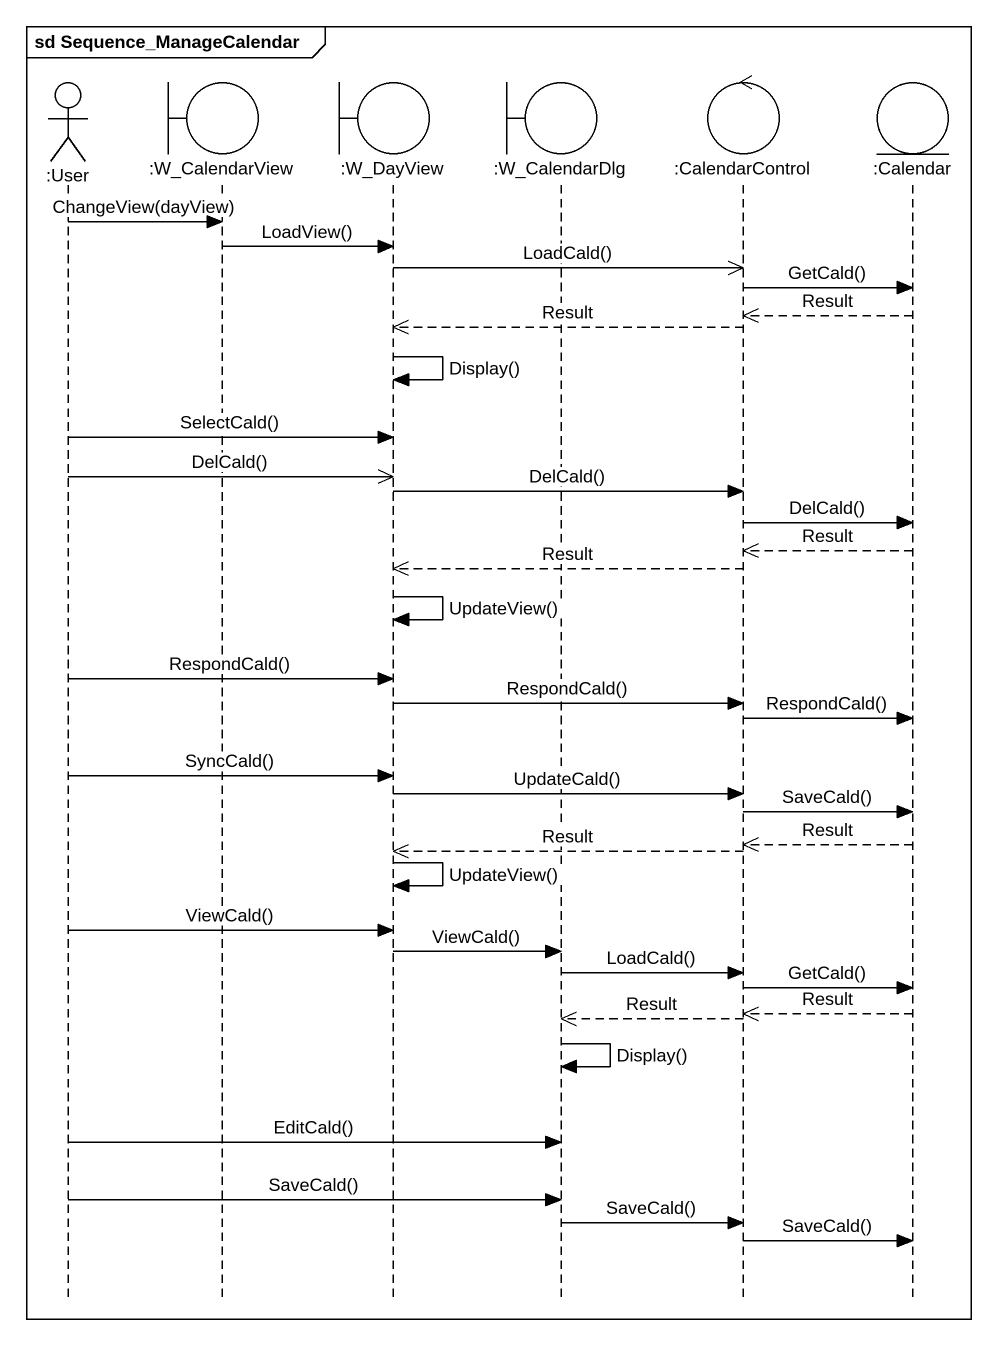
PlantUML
@startuml
mainframe sd Sequence_ManageCalendar
hide footbox
actor ":User" as User
boundary ":W_CalendarView" as W_CalendarView
boundary ":W_DayView" as W_DayView
boundary ":W_CalendarDlg" as W_CalendarDlg
control ":CalendarControl" as CalendarControl
entity ":Calendar" as Calendar

User -> W_CalendarView : ChangeView(dayView)
W_CalendarView -> W_DayView : LoadView()
W_DayView ->> CalendarControl : LoadCald()
CalendarControl -> Calendar : GetCald()
Calendar -->> CalendarControl : Result
CalendarControl -->> W_DayView : Result
W_DayView -> W_DayView : Display()
User -> W_DayView : SelectCald()
User ->> W_DayView : DelCald()
W_DayView -> CalendarControl : DelCald()
CalendarControl -> Calendar : DelCald()
Calendar -->> CalendarControl : Result
CalendarControl -->> W_DayView : Result
W_DayView -> W_DayView : UpdateView()
User -> W_DayView : RespondCald()
W_DayView -> CalendarControl : RespondCald()
CalendarControl -> Calendar : RespondCald()
User -> W_DayView : SyncCald()
W_DayView -> CalendarControl : UpdateCald()
CalendarControl -> Calendar : SaveCald()
Calendar -->> CalendarControl : Result
CalendarControl -->> W_DayView : Result
W_DayView -> W_DayView : UpdateView()
User -> W_DayView : ViewCald()
W_DayView -> W_CalendarDlg : ViewCald()
W_CalendarDlg -> CalendarControl : LoadCald()
CalendarControl -> Calendar : GetCald()
Calendar -->> CalendarControl : Result
CalendarControl -->> W_CalendarDlg : Result
W_CalendarDlg -> W_CalendarDlg : Display()
User -> W_CalendarDlg : EditCald()
User -> W_CalendarDlg : SaveCald()
W_CalendarDlg -> CalendarControl : SaveCald()
CalendarControl -> Calendar : SaveCald()
@enduml
